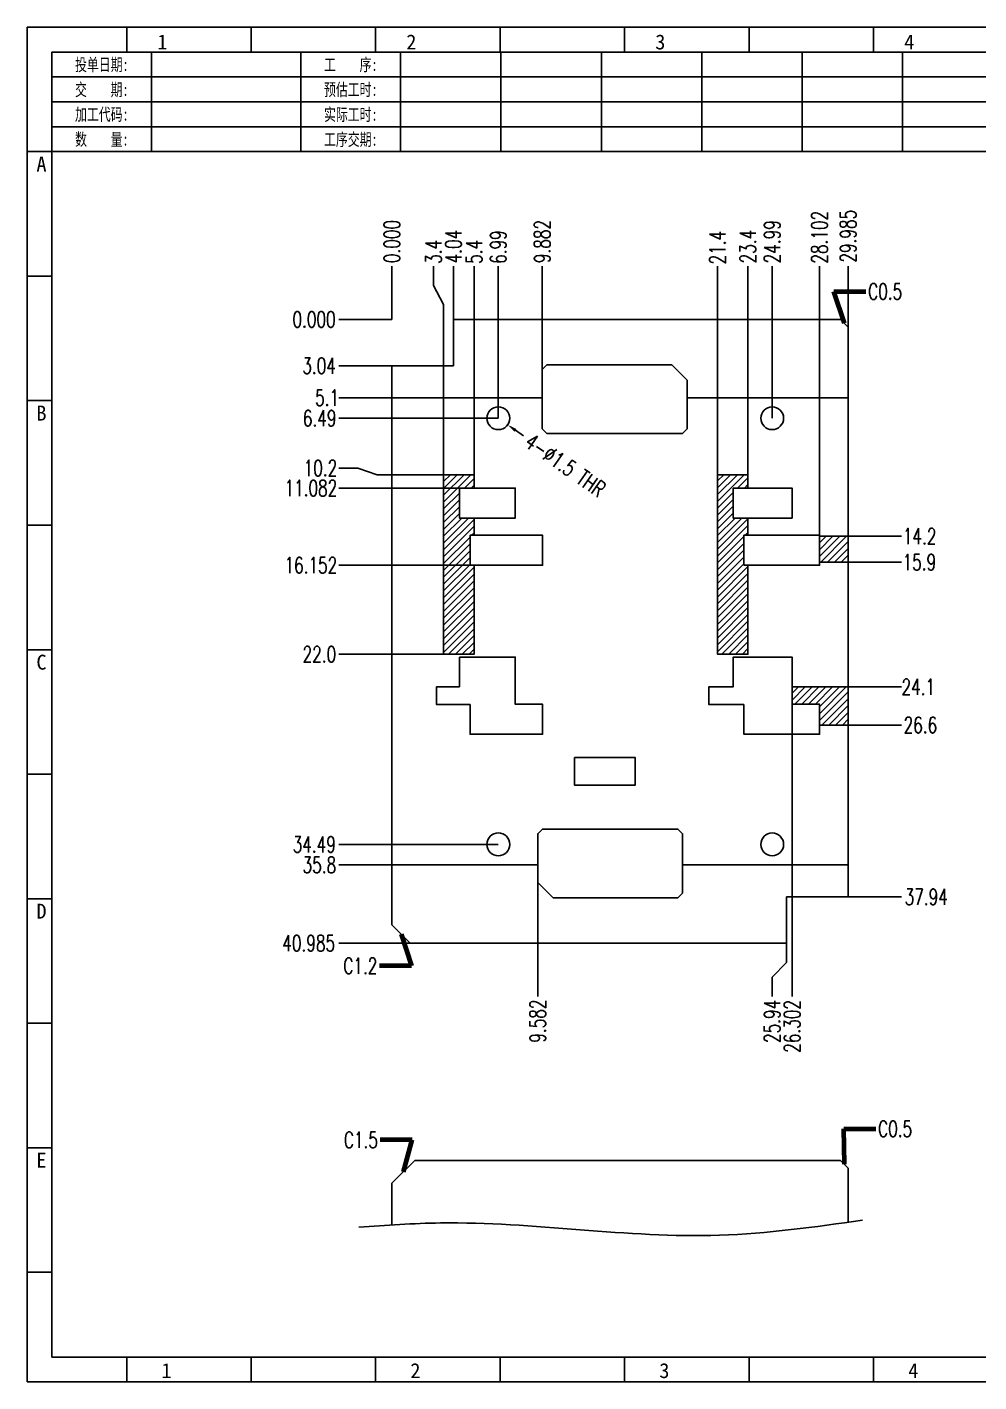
# Model space of a CAD drawing. Header units: millimetres. Extents: x -2852 to 5627, y -2271 to 1849.
# Drawn here: x -778.4 to -715.8, y -928.1 to -839.1 of the extents above; entities that cross this region are included whole.
import ezdxf
from ezdxf.enums import TextEntityAlignment as Align

# ---------------------------------------------------------------- set-up
doc = ezdxf.new("R2010")
doc.units = ezdxf.units.MM
doc.header["$PDSIZE"] = 3
for name, color, linetype in [('1', 7, 'Continuous'), ('41', 1, 'Continuous'), ('D03', 7, 'Continuous')]:
    doc.layers.add(name, color=color, linetype=linetype)
doc.styles.add('jet02', font='simplex.shx', dxfattribs={"width": 0.7})
doc.styles.get("Standard").update_dxf_attribs({"font": '仿宋_GB2312_0.ttf', "width": 0.7})
doc.styles.add('tk', font='', dxfattribs={"width": 0.7})
doc.styles.add('tk 2', font='仿宋_GB2312_0.ttf', dxfattribs={"width": 0.65})
doc.styles.get('tk').set_extended_font_data('NSimSun')
doc.dimstyles.new('jet02', dxfattribs={"dimtxt": 3.5, "dimasz": 2.1, "dimexe": 1, "dimexo": 0, "dimgap": 0.5, "dimtad": 0, "dimtoh": 1, "dimdec": 3, "dimzin": 9, "dimdsep": 46, "dimtxsty": 'jet02', "dimcen": 0, "dimclrt": 256, "dimazin": 2, "dimtfac": 1, "dimtdec": 3, "dimtofl": 0, "dimtmove": 0, "dimatfit": 1, "dimfxl": 0, "dimarcsym": 0})

# ---------------------------------------------------------------- blocks, each defined once
blk = doc.blocks.new('A3-N')
at = {"layer": '1', "color": 1}
for p, q in [((0, 0), (0, 296.73)), ((0, 296.73), (420, 296.73)), ((21.82, 291.27), (21.82, 296.73)), ((49.09, 291.27), (49.09, 296.73)), ((76.36, 291.27), (76.36, 296.73)), ((103.64, 291.27), (103.64, 296.73)), ((103.64, 291.27), (103.64, 296.73)), ((103.64, 291.27), (103.64, 296.73)), ((130.91, 291.27), (130.91, 296.73)), ((158.18, 291.27), (158.18, 296.73)), ((185.45, 291.27), (185.45, 296.73)), ((5.45, 269.45), (0, 269.45)), ((5.45, 242.18), (0, 242.18)), ((5.45, 214.91), (0, 214.91)), ((5.45, 187.64), (0, 187.64)), ((5.45, 160.36), (0, 160.36)), ((5.45, 133.09), (0, 133.09)), ((5.45, 105.82), (0, 105.82)), ((5.45, 78.55), (0, 78.55)), ((5.45, 51.27), (0, 51.27)), ((5.45, 24), (0, 24)), ((21.82, 0), (21.82, 5.45)), ((49.09, 0), (49.09, 5.45)), ((76.36, 0), (76.36, 5.45)), ((103.64, 0), (103.64, 5.45)), ((130.91, 0), (130.91, 5.45)), ((158.18, 0), (158.18, 5.45)), ((185.45, 0), (185.45, 5.45)), ((1, 0), (0, 0)), ((420, 0), (1, 0))]:
    blk.add_line(p, q, dxfattribs=at)
at = {"layer": '1'}
blk.add_lwpolyline([(221.45, 5.45), (414.55, 5.45), (414.55, 291.27), (5.45, 291.27), (5.45, 5.45), (414.55, 5.45)], dxfattribs=at)
at = {"layer": '41'}
for p, q in [((27.27, 291.27), (27.27, 269.45)), ((60, 291.27), (60, 269.45)), ((81.82, 291.27), (81.82, 269.45)), ((103.82, 291.27), (103.82, 269.45)), ((125.82, 291.27), (125.82, 269.45)), ((147.82, 291.27), (147.82, 269.45)), ((169.82, 291.27), (169.82, 269.45)), ((191.82, 291.27), (191.82, 269.45)), ((367.82, 285.82), (5.45, 285.82)), ((367.82, 280.36), (5.45, 280.36)), ((367.82, 274.91), (5.45, 274.91)), ((414.55, 269.45), (5.45, 269.45))]:
    blk.add_line(p, q, dxfattribs=at)
at = {"layer": '1', "color": 1}
for s, p in [('1', (29.64, 295.11)), ('2', (84.18, 295.11)), ('3', (138.73, 295.11)), ('4', (193.27, 295.11)), ('1', (30.53, 4.11)), ('2', (85.08, 4.11)), ('3', (139.62, 4.11)), ('4', (194.17, 4.11))]:
    blk.add_text(s, height=3.27, dxfattribs=at).set_placement(p, align=Align.TOP_CENTER)
at = {"layer": '1', "style": 'tk', "width": 0.7}
for s, p in [('投单日期:', (16.36, 288.55)), ('工    序:', (70.91, 288.55)), ('交    期:', (16.36, 283.09)), ('预估工时:', (70.91, 283.09)), ('加工代码:', (16.36, 277.64)), ('实际工时:', (70.91, 277.64)), ('数    量:', (16.36, 272.18)), ('工序交期:', (70.91, 272.18))]:
    blk.add_text(s, height=2.727, dxfattribs=at).set_placement(p, align=Align.MIDDLE)
at = {"layer": '1', "color": 1}
for s, p in [('A', (2.04, 268.36)), ('B', (2.04, 213.82)), ('C', (2.04, 159.27)), ('D', (2.04, 104.73)), ('E', (2.04, 50.18))]:
    blk.add_text(s, height=3.27, dxfattribs=at).set_placement(p, align=Align.TOP_LEFT)
at = {"layer": '1', "style": 'tk 2', "width": 0.7}
for tag, p in [('PATR-NO1', (309.84, 32.96)), ('TITLE', (365.74, 30.9)), ('PATR-NO2', (309.84, 27.81)), ('DWG-NO:', (366.54, 18.14))]:
    blk.add_attdef(tag, p, '', height=3.27, dxfattribs=at)
at = {"layer": '1', "color": 1, "style": 'tk 2', "width": 0.7}
for tag, p in [('DRAW', (314.55, 7.27)), ('DATE', (334.72, 7.32))]:
    blk.add_attdef(tag, p, '', height=3.49, dxfattribs=at)
at = {"layer": '1', "style": 'tk 2', "width": 0.7}
for tag, p in [('SCALE', (376.55, 8.73)), ('SHEET', (386.6, 8.72)), ('REV', (397.38, 8.73))]:
    blk.add_attdef(tag, text='', height=2.18, dxfattribs=at).set_placement(p, align=Align.MIDDLE_LEFT)
blk = doc.blocks.new('*D2674')
at = {"layer": '41', "ltscale": 0.05}
blk.add_line((160.815, -3310.696), (157.317, -3310.696), dxfattribs=at)
at = {"layer": 'Defpoints', "color": 0, "ltscale": 0.05}
for p in [(157.317, -3310.696), (160.815, -3310.696), (160.815, -3310.696)]:
    blk.add_point(p, dxfattribs=at)
at = {"layer": '41', "ltscale": 0.05, "insert": (155.697, -3310.696), "char_height": 1.05, "attachment_point": 5, "style": 'jet02'}
blk.add_mtext('0.000', dxfattribs=at)
blk = doc.blocks.new('*D2675')
at = {"layer": '41', "ltscale": 0.05}
blk.add_line((162.015, -3351.681), (157.317, -3351.681), dxfattribs=at)
at = {"layer": 'Defpoints', "color": 0, "ltscale": 0.05}
for p in [(160.815, -3310.696), (157.317, -3351.681), (162.015, -3351.681)]:
    blk.add_point(p, dxfattribs=at)
at = {"layer": '41', "ltscale": 0.05, "insert": (155.347, -3351.681), "char_height": 1.05, "attachment_point": 5, "style": 'jet02'}
blk.add_mtext('40.985', dxfattribs=at)
blk = doc.blocks.new('*D2676')
at = {"layer": '41', "ltscale": 0.05}
blk.add_line((160.815, -3346.539), (157.317, -3346.539), dxfattribs=at)
at = {"layer": 'Defpoints', "color": 0, "ltscale": 0.05}
for p in [(160.815, -3310.696), (157.317, -3346.539), (160.815, -3346.539)]:
    blk.add_point(p, dxfattribs=at)
at = {"layer": '41', "ltscale": 0.05, "insert": (156.047, -3346.539), "char_height": 1.05, "attachment_point": 5, "style": 'jet02'}
blk.add_mtext('35.8', dxfattribs=at)
blk = doc.blocks.new('*D2677')
at = {"layer": '41', "ltscale": 0.05}
blk.add_line((167.808, -3345.189), (157.317, -3345.189), dxfattribs=at)
at = {"layer": 'Defpoints', "color": 0, "ltscale": 0.05}
for p in [(160.815, -3310.696), (157.317, -3345.189), (167.808, -3345.189)]:
    blk.add_point(p, dxfattribs=at)
at = {"layer": '41', "ltscale": 0.05, "insert": (155.714, -3345.189), "char_height": 1.05, "attachment_point": 5, "style": 'jet02'}
blk.add_mtext('34.49', dxfattribs=at)
blk = doc.blocks.new('*D2678')
at = {"layer": '41', "ltscale": 0.05}
blk.add_line((164.215, -3332.696), (157.317, -3332.696), dxfattribs=at)
at = {"layer": 'Defpoints', "color": 0, "ltscale": 0.05}
for p in [(160.815, -3310.696), (157.317, -3332.696), (164.215, -3332.696)]:
    blk.add_point(p, dxfattribs=at)
at = {"layer": '41', "ltscale": 0.05, "insert": (156.047, -3332.696), "char_height": 1.05, "attachment_point": 5, "style": 'jet02'}
blk.add_mtext('22.0', dxfattribs=at)
blk = doc.blocks.new('*D2679')
at = {"layer": '41', "ltscale": 0.05}
blk.add_line((166.215, -3326.849), (157.317, -3326.849), dxfattribs=at)
at = {"layer": 'Defpoints', "color": 0, "ltscale": 0.05}
for p in [(160.815, -3310.696), (157.317, -3326.849), (166.215, -3326.849)]:
    blk.add_point(p, dxfattribs=at)
at = {"layer": '41', "ltscale": 0.05, "insert": (155.487, -3326.849), "char_height": 1.05, "attachment_point": 5, "style": 'jet02'}
blk.add_mtext('16.152', dxfattribs=at)
blk = doc.blocks.new('*D2680')
at = {"layer": '41', "ltscale": 0.05}
blk.add_line((166.215, -3321.779), (157.317, -3321.779), dxfattribs=at)
at = {"layer": 'Defpoints', "color": 0, "ltscale": 0.05}
for p in [(160.815, -3310.696), (157.317, -3321.779), (166.215, -3321.779)]:
    blk.add_point(p, dxfattribs=at)
at = {"layer": '41', "ltscale": 0.05, "insert": (155.487, -3321.779), "char_height": 1.05, "attachment_point": 5, "style": 'jet02'}
blk.add_mtext('11.082', dxfattribs=at)
blk = doc.blocks.new('*D2681')
at = {"layer": '41', "ltscale": 0.05}
for p, q in [((158.577, -3320.466), (157.317, -3320.466)), ((159.837, -3320.896), (158.577, -3320.466)), ((164.215, -3320.896), (159.837, -3320.896))]:
    blk.add_line(p, q, dxfattribs=at)
at = {"layer": 'Defpoints', "color": 0, "ltscale": 0.05}
for p in [(160.815, -3310.696), (157.317, -3320.466), (164.215, -3320.896)]:
    blk.add_point(p, dxfattribs=at)
at = {"layer": '41', "ltscale": 0.05, "insert": (156.117, -3320.466), "char_height": 1.05, "attachment_point": 5, "style": 'jet02'}
blk.add_mtext('10.2', dxfattribs=at)
blk = doc.blocks.new('*D2682')
at = {"layer": '41', "ltscale": 0.05}
blk.add_line((167.808, -3317.189), (157.317, -3317.189), dxfattribs=at)
at = {"layer": 'Defpoints', "color": 0, "ltscale": 0.05}
for p in [(160.815, -3310.696), (157.317, -3317.189), (167.808, -3317.189)]:
    blk.add_point(p, dxfattribs=at)
at = {"layer": '41', "ltscale": 0.05, "insert": (156.064, -3317.189), "char_height": 1.05, "attachment_point": 5, "style": 'jet02'}
blk.add_mtext('6.49', dxfattribs=at)
blk = doc.blocks.new('*D2683')
at = {"layer": '41', "ltscale": 0.05}
blk.add_line((160.815, -3315.839), (157.317, -3315.839), dxfattribs=at)
at = {"layer": 'Defpoints', "color": 0, "ltscale": 0.05}
for p in [(160.815, -3310.696), (157.317, -3315.839), (160.815, -3315.839)]:
    blk.add_point(p, dxfattribs=at)
at = {"layer": '41', "ltscale": 0.05, "insert": (156.554, -3315.839), "char_height": 1.05, "attachment_point": 5, "style": 'jet02'}
blk.add_mtext('5.1', dxfattribs=at)
blk = doc.blocks.new('*D2684')
at = {"layer": '41', "ltscale": 0.05}
blk.add_line((160.815, -3313.739), (157.317, -3313.739), dxfattribs=at)
at = {"layer": 'Defpoints', "color": 0, "ltscale": 0.05}
for p in [(160.815, -3310.696), (157.317, -3313.739), (160.815, -3313.739)]:
    blk.add_point(p, dxfattribs=at)
at = {"layer": '41', "ltscale": 0.05, "insert": (156.029, -3313.739), "char_height": 1.05, "attachment_point": 5, "style": 'jet02'}
blk.add_mtext('3.04', dxfattribs=at)
blk = doc.blocks.new('*D2685')
at = {"layer": '41', "ltscale": 0.05}
blk.add_line((190.8, -3348.639), (194.298, -3348.639), dxfattribs=at)
at = {"layer": 'Defpoints', "color": 0, "ltscale": 0.05}
for p in [(160.815, -3310.696), (190.8, -3348.639), (194.298, -3348.639)]:
    blk.add_point(p, dxfattribs=at)
at = {"layer": '41', "ltscale": 0.05, "insert": (195.936, -3348.639), "char_height": 1.05, "attachment_point": 5, "style": 'jet02'}
blk.add_mtext('37.94', dxfattribs=at)
blk = doc.blocks.new('*D2686')
at = {"layer": '41', "ltscale": 0.05}
blk.add_line((190.8, -3337.346), (194.298, -3337.346), dxfattribs=at)
at = {"layer": 'Defpoints', "color": 0, "ltscale": 0.05}
for p in [(160.815, -3310.696), (190.8, -3337.346), (194.298, -3337.346)]:
    blk.add_point(p, dxfattribs=at)
at = {"layer": '41', "ltscale": 0.05, "insert": (195.551, -3337.346), "char_height": 1.05, "attachment_point": 5, "style": 'jet02'}
blk.add_mtext('26.6', dxfattribs=at)
blk = doc.blocks.new('*D2687')
at = {"layer": '41', "ltscale": 0.05}
blk.add_line((190.8, -3334.846), (194.298, -3334.846), dxfattribs=at)
at = {"layer": 'Defpoints', "color": 0, "ltscale": 0.05}
for p in [(160.815, -3310.696), (190.8, -3334.846), (194.298, -3334.846)]:
    blk.add_point(p, dxfattribs=at)
at = {"layer": '41', "ltscale": 0.05, "insert": (195.411, -3334.846), "char_height": 1.05, "attachment_point": 5, "style": 'jet02'}
blk.add_mtext('24.1', dxfattribs=at)
blk = doc.blocks.new('*D2688')
at = {"layer": '41', "ltscale": 0.05}
blk.add_line((190.8, -3326.646), (194.298, -3326.646), dxfattribs=at)
at = {"layer": 'Defpoints', "color": 0, "ltscale": 0.05}
for p in [(160.815, -3310.696), (190.8, -3326.646), (194.298, -3326.646)]:
    blk.add_point(p, dxfattribs=at)
at = {"layer": '41', "ltscale": 0.05, "insert": (195.481, -3326.646), "char_height": 1.05, "attachment_point": 5, "style": 'jet02'}
blk.add_mtext('15.9', dxfattribs=at)
blk = doc.blocks.new('*D2689')
at = {"layer": '41', "ltscale": 0.05}
blk.add_line((190.8, -3324.946), (194.298, -3324.946), dxfattribs=at)
at = {"layer": 'Defpoints', "color": 0, "ltscale": 0.05}
for p in [(160.815, -3310.696), (190.8, -3324.946), (194.298, -3324.946)]:
    blk.add_point(p, dxfattribs=at)
at = {"layer": '41', "ltscale": 0.05, "insert": (195.498, -3324.946), "char_height": 1.05, "attachment_point": 5, "style": 'jet02'}
blk.add_mtext('14.2', dxfattribs=at)
blk = doc.blocks.new('*D2690')
at = {"layer": '41', "ltscale": 0.05}
blk.add_line((160.815, -3310.696), (160.815, -3307.198), dxfattribs=at)
at = {"layer": 'Defpoints', "color": 0, "ltscale": 0.05}
for p in [(160.815, -3307.198), (160.815, -3310.696), (160.815, -3310.696)]:
    blk.add_point(p, dxfattribs=at)
at = {"layer": '41', "ltscale": 0.05, "insert": (160.815, -3305.578), "char_height": 1.05, "attachment_point": 5, "rotation": 90, "style": 'jet02'}
blk.add_mtext('0.000', dxfattribs=at)
blk = doc.blocks.new('*D2691')
at = {"layer": '41', "ltscale": 0.05}
for p, q in [((163.545, -3308.458), (163.545, -3307.198)), ((164.215, -3309.718), (163.545, -3308.458)), ((164.215, -3320.896), (164.215, -3309.718))]:
    blk.add_line(p, q, dxfattribs=at)
at = {"layer": 'Defpoints', "color": 0, "ltscale": 0.05}
for p in [(163.545, -3307.198), (160.815, -3310.696), (164.215, -3320.896)]:
    blk.add_point(p, dxfattribs=at)
at = {"layer": '41', "ltscale": 0.05, "insert": (163.545, -3306.26), "char_height": 1.05, "attachment_point": 5, "rotation": 90, "style": 'jet02'}
blk.add_mtext('3.4', dxfattribs=at)
blk = doc.blocks.new('*D2692')
at = {"layer": '41', "ltscale": 0.05}
blk.add_line((164.858, -3310.696), (164.858, -3307.198), dxfattribs=at)
at = {"layer": 'Defpoints', "color": 0, "ltscale": 0.05}
for p in [(164.858, -3307.198), (160.815, -3310.696), (164.858, -3310.696)]:
    blk.add_point(p, dxfattribs=at)
at = {"layer": '41', "ltscale": 0.05, "insert": (164.858, -3305.91), "char_height": 1.05, "attachment_point": 5, "rotation": 90, "style": 'jet02'}
blk.add_mtext('4.04', dxfattribs=at)
blk = doc.blocks.new('*D2693')
at = {"layer": '41', "ltscale": 0.05}
blk.add_line((166.215, -3320.896), (166.215, -3307.198), dxfattribs=at)
at = {"layer": 'Defpoints', "color": 0, "ltscale": 0.05}
for p in [(166.215, -3307.198), (160.815, -3310.696), (166.215, -3320.896)]:
    blk.add_point(p, dxfattribs=at)
at = {"layer": '41', "ltscale": 0.05, "insert": (166.215, -3306.26), "char_height": 1.05, "attachment_point": 5, "rotation": 90, "style": 'jet02'}
blk.add_mtext('5.4', dxfattribs=at)
blk = doc.blocks.new('*D2694')
at = {"layer": '41', "ltscale": 0.05}
blk.add_line((167.808, -3317.189), (167.808, -3307.198), dxfattribs=at)
at = {"layer": 'Defpoints', "color": 0, "ltscale": 0.05}
for p in [(167.808, -3307.198), (160.815, -3310.696), (167.808, -3317.189)]:
    blk.add_point(p, dxfattribs=at)
at = {"layer": '41', "ltscale": 0.05, "insert": (167.808, -3305.945), "char_height": 1.05, "attachment_point": 5, "rotation": 90, "style": 'jet02'}
blk.add_mtext('6.99', dxfattribs=at)
blk = doc.blocks.new('*D2695')
at = {"layer": '41', "ltscale": 0.05}
blk.add_line((170.698, -3313.985), (170.698, -3307.198), dxfattribs=at)
at = {"layer": 'Defpoints', "color": 0, "ltscale": 0.05}
for p in [(170.698, -3307.198), (160.815, -3310.696), (170.698, -3313.985)]:
    blk.add_point(p, dxfattribs=at)
at = {"layer": '41', "ltscale": 0.05, "insert": (170.698, -3305.578), "char_height": 1.05, "attachment_point": 5, "rotation": 90, "style": 'jet02'}
blk.add_mtext('9.882', dxfattribs=at)
blk = doc.blocks.new('*D2696')
at = {"layer": '41', "ltscale": 0.05}
blk.add_line((182.215, -3320.896), (182.215, -3307.198), dxfattribs=at)
at = {"layer": 'Defpoints', "color": 0, "ltscale": 0.05}
for p in [(182.215, -3307.198), (160.815, -3310.696), (182.215, -3320.896)]:
    blk.add_point(p, dxfattribs=at)
at = {"layer": '41', "ltscale": 0.05, "insert": (182.215, -3305.98), "char_height": 1.05, "attachment_point": 5, "rotation": 90, "style": 'jet02'}
blk.add_mtext('21.4', dxfattribs=at)
blk = doc.blocks.new('*D2697')
at = {"layer": '41', "ltscale": 0.05}
blk.add_line((184.215, -3320.896), (184.215, -3307.198), dxfattribs=at)
at = {"layer": 'Defpoints', "color": 0, "ltscale": 0.05}
for p in [(184.215, -3307.198), (160.815, -3310.696), (184.215, -3320.896)]:
    blk.add_point(p, dxfattribs=at)
at = {"layer": '41', "ltscale": 0.05, "insert": (184.215, -3305.91), "char_height": 1.05, "attachment_point": 5, "rotation": 90, "style": 'jet02'}
blk.add_mtext('23.4', dxfattribs=at)
blk = doc.blocks.new('*D2698')
at = {"layer": '41', "ltscale": 0.05}
blk.add_line((185.808, -3317.189), (185.808, -3307.198), dxfattribs=at)
at = {"layer": 'Defpoints', "color": 0, "ltscale": 0.05}
for p in [(185.808, -3307.198), (160.815, -3310.696), (185.808, -3317.189)]:
    blk.add_point(p, dxfattribs=at)
at = {"layer": '41', "ltscale": 0.05, "insert": (185.808, -3305.595), "char_height": 1.05, "attachment_point": 5, "rotation": 90, "style": 'jet02'}
blk.add_mtext('24.99', dxfattribs=at)
blk = doc.blocks.new('*D2699')
at = {"layer": '41', "ltscale": 0.05}
blk.add_line((188.918, -3324.946), (188.918, -3307.198), dxfattribs=at)
at = {"layer": 'Defpoints', "color": 0, "ltscale": 0.05}
for p in [(188.918, -3307.198), (160.815, -3310.696), (188.918, -3324.946)]:
    blk.add_point(p, dxfattribs=at)
at = {"layer": '41', "ltscale": 0.05, "insert": (188.918, -3305.298), "char_height": 1.05, "attachment_point": 5, "rotation": 90, "style": 'jet02'}
blk.add_mtext('28.102', dxfattribs=at)
blk = doc.blocks.new('*D2700')
at = {"layer": '41', "ltscale": 0.05}
blk.add_line((190.8, -3311.196), (190.8, -3307.198), dxfattribs=at)
at = {"layer": 'Defpoints', "color": 0, "ltscale": 0.05}
for p in [(190.8, -3307.198), (160.815, -3310.696), (190.8, -3311.196)]:
    blk.add_point(p, dxfattribs=at)
at = {"layer": '41', "ltscale": 0.05, "insert": (190.8, -3305.228), "char_height": 1.05, "attachment_point": 5, "rotation": 90, "style": 'jet02'}
blk.add_mtext('29.985', dxfattribs=at)
blk = doc.blocks.new('*D2701')
at = {"layer": '41', "ltscale": 0.05}
blk.add_line((170.398, -3347.693), (170.398, -3355.18), dxfattribs=at)
at = {"layer": 'Defpoints', "color": 0, "ltscale": 0.05}
for p in [(160.815, -3310.696), (170.398, -3347.693), (170.398, -3355.18)]:
    blk.add_point(p, dxfattribs=at)
at = {"layer": '41', "ltscale": 0.05, "insert": (170.398, -3356.8), "char_height": 1.05, "attachment_point": 5, "rotation": 90, "style": 'jet02'}
blk.add_mtext('9.582', dxfattribs=at)
blk = doc.blocks.new('*D2702')
at = {"layer": '41', "ltscale": 0.05}
for p, q in [((186.758, -3351.681), (186.758, -3352.941)), ((186.758, -3352.941), (185.805, -3353.92)), ((185.805, -3353.92), (185.805, -3355.18))]:
    blk.add_line(p, q, dxfattribs=at)
at = {"layer": 'Defpoints', "color": 0, "ltscale": 0.05}
for p in [(160.815, -3310.696), (186.758, -3351.681), (185.805, -3355.18)]:
    blk.add_point(p, dxfattribs=at)
at = {"layer": '41', "ltscale": 0.05, "insert": (185.805, -3356.817), "char_height": 1.05, "attachment_point": 5, "rotation": 90, "style": 'jet02'}
blk.add_mtext('25.94', dxfattribs=at)
blk = doc.blocks.new('*D2703')
at = {"layer": '41', "ltscale": 0.05}
blk.add_line((187.118, -3335.979), (187.118, -3355.18), dxfattribs=at)
at = {"layer": 'Defpoints', "color": 0, "ltscale": 0.05}
for p in [(160.815, -3310.696), (187.118, -3335.979), (187.118, -3355.18)]:
    blk.add_point(p, dxfattribs=at)
at = {"layer": '41', "ltscale": 0.05, "insert": (187.118, -3357.15), "char_height": 1.05, "attachment_point": 5, "rotation": 90, "style": 'jet02'}
blk.add_mtext('26.302', dxfattribs=at)
blk = doc.blocks.new('*D2704')
at = {"layer": '41', "ltscale": 0.05}
blk.add_line((169.453, -3318.343), (168.937, -3317.981), dxfattribs=at)
blk.add_solid([(168.998, -3317.895), (168.877, -3318.067), (168.422, -3317.619)], dxfattribs=at)
at = {"layer": 'Defpoints', "color": 0, "ltscale": 0.05}
for p in [(167.194, -3316.758), (168.422, -3317.619)]:
    blk.add_point(p, dxfattribs=at)
at = {"layer": '41', "ltscale": 0.05, "insert": (172.213, -3320.278), "char_height": 1.05, "attachment_point": 5, "rotation": 324.96096, "style": 'jet02'}
blk.add_mtext('4-∅1.5{\\C1; THR}', dxfattribs=at)

msp = doc.modelspace()

# ---------------------------------------------------------------- hatches: boundary and pattern name
at = {"layer": '1', "ltscale": 0.05}
h = msp.add_hatch(dxfattribs=at)
h.set_pattern_fill('ANSI31', color=256, scale=0.1, style=0)
h.set_pattern_definition([(45, (-1134.45848, 672.53608), (-0.2245064, 0.2245064), [])])
h.paths.add_polyline_path([(-724.4076, -872.5165), (-726.2901, -872.5165), (-726.2901, -874.2165), (-724.4076, -874.2165)])
h.paths.add_polyline_path([(-730.9926, -874.419), (-731.2601, -874.419), (-731.2601, -872.449), (-730.9926, -872.449), (-730.9926, -871.319), (-731.9601, -871.319), (-731.9601, -869.349), (-730.9926, -869.349), (-730.9926, -868.4665), (-732.9926, -868.4665), (-732.9926, -880.2665), (-730.9926, -880.2665)])
h.paths.add_polyline_path([(-750.9926, -880.2665), (-748.9926, -880.2665), (-748.9926, -874.419), (-749.2601, -874.419), (-749.2601, -872.449), (-748.9926, -872.449), (-748.9926, -871.319), (-749.9601, -871.319), (-749.9601, -869.349), (-748.9926, -869.349), (-748.9926, -868.4665), (-750.9926, -868.4665)])
h.paths.add_polyline_path([(-728.0901, -882.4165), (-728.0901, -883.549), (-726.2901, -883.549), (-726.2901, -884.9165), (-724.4076, -884.9165), (-724.4076, -882.4165)])

# ---------------------------------------------------------------- linework, layer by layer
for p, q in [((-744.5101, -863.409), (-754.3926, -863.409)), ((-724.4076, -863.409), (-734.9901, -863.409)), ((-726.2901, -872.5165), (-724.4076, -872.5165)), ((-726.2901, -874.2165), (-724.4076, -874.2165)), ((-728.0901, -882.4165), (-724.4076, -882.4165)), ((-726.2901, -884.9165), (-724.4076, -884.9165)), ((-744.8101, -894.109), (-754.3926, -894.109)), ((-724.4076, -894.109), (-735.2901, -894.109)), ((-754.3926, -915.0254), (-752.8926, -913.5254)), ((-752.8926, -913.5254), (-724.9076, -913.5254)), ((-724.9076, -913.5254), (-724.4076, -914.0254)), ((-724.4076, -914.0254), (-724.4076, -917.585)), ((-754.3926, -915.0254), (-754.3926, -917.7612))]:
    msp.add_line(p, q, dxfattribs=at)
for points in [[(-748.9926, -869.349), (-748.9926, -868.4665), (-750.9926, -868.4665), (-750.9926, -880.2665), (-748.9926, -880.2665), (-748.9926, -874.419)], [(-730.9926, -869.349), (-730.9926, -868.4665), (-732.9926, -868.4665), (-732.9926, -880.2665), (-730.9926, -880.2665), (-730.9926, -874.419)], [(-748.9926, -872.449), (-748.9926, -871.319)], [(-730.9926, -872.449), (-730.9926, -871.319)]]:
    msp.add_lwpolyline(points, dxfattribs=at)
msp.add_spline([(-756.5585, -917.9013), (-751.1972, -917.6334), (-732.8521, -918.4371), (-723.47, -917.4548)], degree=3, dxfattribs=at)
at = {"layer": 'D03', "ltscale": 0.05}
for points in [[(-754.3926, -861.309), (-750.3501, -861.309), (-750.3501, -858.2665)], [(-750.3501, -858.2665), (-724.9076, -858.2665), (-724.4076, -858.7665), (-724.4076, -896.209)], [(-728.4501, -899.2515), (-753.1926, -899.2515), (-754.3926, -898.0515), (-754.3926, -861.309)], [(-728.4501, -899.2515), (-728.4501, -896.209), (-724.4076, -896.209)]]:
    msp.add_lwpolyline(points, dxfattribs=at)
at = {"layer": 'D03', "color": 1, "ltscale": 0.05}
for points in [[(-744.2043, -861.249), (-735.996, -861.249), (-734.9901, -862.2549), (-734.9901, -865.4632), (-735.296, -865.769), (-744.2043, -865.769), (-744.5101, -865.4632), (-744.5101, -861.5549)], [(-749.9601, -869.349), (-749.9601, -871.319), (-746.2901, -871.319), (-746.2901, -869.349)], [(-731.9601, -869.349), (-731.9601, -871.319), (-728.0901, -871.319), (-728.0901, -869.349)], [(-749.2601, -874.419), (-749.2601, -872.449), (-744.4901, -872.449), (-744.4901, -874.419)], [(-731.2601, -874.419), (-731.2601, -872.449), (-726.2901, -872.449), (-726.2901, -874.419)], [(-749.9601, -880.449), (-746.2901, -880.449), (-746.2901, -883.549), (-744.4901, -883.549), (-744.4901, -885.519), (-749.2601, -885.519), (-749.2601, -883.569), (-751.4601, -883.569), (-751.4601, -882.399), (-749.9601, -882.399)], [(-731.2601, -883.569), (-731.2601, -885.519), (-726.2901, -885.519), (-726.2901, -883.549), (-728.0901, -883.549), (-728.0901, -880.449), (-731.9601, -880.449), (-731.9601, -882.399), (-733.5601, -882.399), (-733.5601, -883.569)], [(-742.3822, -887.049), (-738.4122, -887.049), (-738.4122, -888.869), (-742.3822, -888.869)], [(-743.8043, -896.269), (-735.596, -896.269), (-735.2901, -895.9632), (-735.2901, -892.0549), (-735.596, -891.749), (-744.5043, -891.749), (-744.8101, -892.0549), (-744.8101, -895.2632)]]:
    msp.add_lwpolyline(points, close=True, dxfattribs=at)
at = {"layer": 'D03', "ltscale": 0.05}
for centre in [(-747.4001, -864.759), (-729.4001, -864.759), (-747.4001, -892.759), (-729.4001, -892.759)]:
    msp.add_circle(centre, 0.75, dxfattribs=at)

# ---------------------------------------------------------------- block references
at = {"layer": '1', "ltscale": 0.05, "xscale": 0.2999999999999545, "yscale": 0.2999999999999545, "zscale": 0.2999999999999545}
msp.add_blockref('A3-N', (-778.3712, -928.0763), dxfattribs=at)

# ---------------------------------------------------------------- texts
at = {"layer": '41', "ltscale": 0.05, "char_height": 1.05, "style": 'jet02'}
for s, insert, attachment_point in [('C0.5', (-723.0913, -856.4322), 4), ('C1.2', (-755.3502, -900.7418), 6), ('C0.5', (-722.437, -911.4489), 4), ('C1.5', (-755.31, -912.1761), 6)]:
    msp.add_mtext(s, dxfattribs=dict(at, insert=insert, attachment_point=attachment_point))

# ---------------------------------------------------------------- dimensions: what is measured, and where the dimension line sits
at = {"layer": '41', "ltscale": 0.05}
for feature_location, offset, dtype, origin, override, picture, middle, set_off in [((-724.4076, -858.7665), (0, 3.9983), 1, (-754.3926, -858.2665), {"dimscale": 0.3, "dimtoh": 0, "dimzin": 1, "dimclrd": 256, "dimclre": 256, "dimadec": 3, "dimazin": 0, "dimatfit": 3, "dimlwd": 65535, "dimlwe": 65535}, '*D2700', (-724.4076, -852.7982), (-915.2077, 2452.4298)), ((-726.2901160651, -872.5165101997), (0, 17.7483368735), 1, (-754.3926160651, -858.2665101997), {"dimscale": 0.3, "dimtoh": 0, "dimzin": 1, "dimclrd": 256, "dimclre": 256, "dimadec": 3, "dimazin": 0, "dimatfit": 3, "dimlwd": 65535, "dimlwe": 65535}, '*D2699', (-726.2901160651, -852.8681733262), (-915.2077048823, 2452.4298167741)), ((-754.3926160651, -858.2665101997), (0, 3.4983368735), 1, (-754.3926160651, -858.2665101997), {"dimscale": 0.3, "dimtoh": 0, "dimzin": 1, "dimclrd": 256, "dimclre": 256, "dimadec": 3, "dimazin": 0, "dimatfit": 3, "dimlwd": 65535, "dimlwe": 65535}, '*D2690', (-754.3926160651, -853.1481733262), (-915.2077048823, 2452.4298167741)), ((-744.5101160651, -861.5548680641), (0, 6.7866947378), 1, (-754.3926160651, -858.2665101997), {"dimscale": 0.3, "dimtoh": 0, "dimzin": 1, "dimclrd": 256, "dimclre": 256, "dimadec": 3, "dimazin": 0, "dimatfit": 3, "dimlwd": 65535, "dimlwe": 65535}, '*D2695', (-744.5101160651, -853.1481733262), (-915.2077048823, 2452.4298167741)), ((-729.4001, -864.759), (0, 9.9908), 1, (-754.3926, -858.2665), {"dimscale": 0.3, "dimtoh": 0, "dimdec": 2, "dimzin": 1, "dimclrd": 256, "dimclre": 256, "dimazin": 0, "dimatfit": 3, "dimlwd": 65535, "dimlwe": 65535}, '*D2698', (-729.4001, -853.1657), (-915.2077, 2452.4298)), ((-750.3501, -858.2665), (0, 3.4983), 1, (-754.3926, -858.2665), {"dimscale": 0.3, "dimtoh": 0, "dimdec": 2, "dimzin": 1, "dimclrd": 256, "dimclre": 256, "dimazin": 0, "dimatfit": 3, "dimlwd": 65535, "dimlwe": 65535}, '*D2692', (-750.3501, -853.4807), (-915.2077, 2452.4298)), ((-730.9926, -868.4665), (0, 13.6983), 1, (-754.3926, -858.2665), {"dimscale": 0.3, "dimtoh": 0, "dimdec": 1, "dimzin": 1, "dimclrd": 256, "dimclre": 256, "dimadec": 1, "dimazin": 0, "dimatfit": 3, "dimlwd": 65535, "dimlwe": 65535}, '*D2697', (-730.9926, -853.4807), (-915.2077, 2452.4298)), ((-747.4001, -864.759), (0, 9.9908), 1, (-754.3926, -858.2665), {"dimscale": 0.3, "dimtoh": 0, "dimdec": 2, "dimzin": 1, "dimclrd": 256, "dimclre": 256, "dimazin": 0, "dimatfit": 3, "dimlwd": 65535, "dimlwe": 65535}, '*D2694', (-747.4001, -853.5157), (-915.2077, 2452.4298)), ((-732.9926, -868.4665), (0, 13.6983), 1, (-754.3926, -858.2665), {"dimscale": 0.3, "dimtoh": 0, "dimdec": 1, "dimzin": 1, "dimclrd": 256, "dimclre": 256, "dimadec": 1, "dimazin": 0, "dimatfit": 3, "dimlwd": 65535, "dimlwe": 65535}, '*D2696', (-732.9926, -853.5507), (-915.2077, 2452.4298)), ((-750.9926, -868.4665), (-0.67, 13.6983), 1, (-754.3926, -858.2665), {"dimscale": 0.3, "dimtoh": 0, "dimdec": 1, "dimzin": 1, "dimclrd": 256, "dimclre": 256, "dimadec": 1, "dimazin": 0, "dimatfit": 3, "dimlwd": 65535, "dimlwe": 65535}, '*D2691', (-751.6626, -853.8307), (-915.2077, 2452.4298)), ((-748.9926, -868.4665), (0, 13.6983), 1, (-754.3926, -858.2665), {"dimscale": 0.3, "dimtoh": 0, "dimdec": 1, "dimzin": 1, "dimclrd": 256, "dimclre": 256, "dimadec": 1, "dimazin": 0, "dimatfit": 3, "dimlwd": 65535, "dimlwe": 65535}, '*D2693', (-748.9926, -853.8307), (-915.2077, 2452.4298)), ((-754.3926160651, -858.2665101997), (-3.4983368735, 0), 0, (-754.3926160651, -858.2665101997), {"dimscale": 0.3, "dimtoh": 0, "dimzin": 1, "dimclrd": 256, "dimclre": 256, "dimadec": 3, "dimazin": 0, "dimatfit": 3, "dimlwd": 65535, "dimlwe": 65535}, '*D2674', (-759.5109529385, -858.2665101997), (-915.2077048823, 2452.4298167741)), ((-753.1926, -899.2515), (-4.6983, 0), 0, (-754.3926, -858.2665), {"dimscale": 0.3, "dimtoh": 0, "dimzin": 1, "dimclrd": 256, "dimclre": 256, "dimadec": 3, "dimazin": 0, "dimatfit": 3, "dimlwd": 65535, "dimlwe": 65535}, '*D2675', (-759.861, -899.2515), (-915.2077, 2452.4298)), ((-748.9926160651, -874.4190101997), (-8.8983368735, 0), 0, (-754.3926160651, -858.2665101997), {"dimscale": 0.3, "dimtoh": 0, "dimzin": 1, "dimclrd": 256, "dimclre": 256, "dimadec": 3, "dimazin": 0, "dimatfit": 3, "dimlwd": 65535, "dimlwe": 65535}, '*D2679', (-759.7209529385, -874.4190101997), (-915.2077048823, 2452.4298167741)), ((-748.9926160651, -869.3490101997), (-8.8983368735, 0), 0, (-754.3926160651, -858.2665101997), {"dimscale": 0.3, "dimtoh": 0, "dimzin": 1, "dimclrd": 256, "dimclre": 256, "dimadec": 3, "dimazin": 0, "dimatfit": 3, "dimlwd": 65535, "dimlwe": 65535}, '*D2680', (-759.7209529385, -869.3490101997), (-915.2077048823, 2452.4298167741)), ((-747.4001, -892.759), (-10.4908, 0), 0, (-754.3926, -858.2665), {"dimscale": 0.3, "dimtoh": 0, "dimdec": 2, "dimzin": 1, "dimclrd": 256, "dimclre": 256, "dimazin": 0, "dimatfit": 3, "dimlwd": 65535, "dimlwe": 65535}, '*D2677', (-759.4935, -892.759), (-915.2077, 2452.4298)), ((-754.3926, -861.309), (-3.4983, 0), 0, (-754.3926, -858.2665), {"dimscale": 0.3, "dimtoh": 0, "dimdec": 2, "dimzin": 1, "dimclrd": 256, "dimclre": 256, "dimazin": 0, "dimatfit": 3, "dimlwd": 65535, "dimlwe": 65535}, '*D2684', (-759.1785, -861.309), (-915.2077, 2452.4298)), ((-754.3926, -894.109), (-3.4983, 0), 0, (-754.3926, -858.2665), {"dimscale": 0.3, "dimtoh": 0, "dimdec": 1, "dimzin": 1, "dimclrd": 256, "dimclre": 256, "dimadec": 1, "dimazin": 0, "dimatfit": 3, "dimlwd": 65535, "dimlwe": 65535}, '*D2676', (-759.161, -894.109), (-915.2077, 2452.4298)), ((-750.9926, -880.2665), (-6.8983, 0), 0, (-754.3926, -858.2665), {"dimscale": 0.3, "dimtoh": 0, "dimdec": 1, "dimzin": 1, "dimclrd": 256, "dimclre": 256, "dimadec": 1, "dimazin": 0, "dimatfit": 3, "dimlwd": 65535, "dimlwe": 65535}, '*D2678', (-759.161, -880.2665), (-915.2077, 2452.4298)), ((-747.4001, -864.759), (-10.4908, 0), 0, (-754.3926, -858.2665), {"dimscale": 0.3, "dimtoh": 0, "dimdec": 2, "dimzin": 1, "dimclrd": 256, "dimclre": 256, "dimazin": 0, "dimatfit": 3, "dimlwd": 65535, "dimlwe": 65535}, '*D2682', (-759.1435, -864.759), (-915.2077, 2452.4298)), ((-750.9926, -868.4665), (-6.8983, 0.43), 0, (-754.3926, -858.2665), {"dimscale": 0.3, "dimtoh": 0, "dimdec": 1, "dimzin": 1, "dimclrd": 256, "dimclre": 256, "dimadec": 1, "dimazin": 0, "dimatfit": 3, "dimlwd": 65535, "dimlwe": 65535}, '*D2681', (-759.091, -868.0365), (-915.2077, 2452.4298)), ((-754.3926, -863.409), (-3.4983, 0), 0, (-754.3926, -858.2665), {"dimscale": 0.3, "dimtoh": 0, "dimdec": 1, "dimzin": 1, "dimclrd": 256, "dimclre": 256, "dimadec": 1, "dimazin": 0, "dimatfit": 3, "dimlwd": 65535, "dimlwe": 65535}, '*D2683', (-758.6535, -863.409), (-915.2077, 2452.4298)), ((-724.4076, -896.209), (3.4983, 0), 0, (-754.3926, -858.2665), {"dimscale": 0.3, "dimtoh": 0, "dimdec": 2, "dimzin": 1, "dimclrd": 256, "dimclre": 256, "dimazin": 0, "dimatfit": 3, "dimlwd": 65535, "dimlwe": 65535}, '*D2685', (-719.2718, -896.209), (-915.2077, 2452.4298)), ((-724.4076160651, -884.9165101997), (3.4983368735, 0), 0, (-754.3926160651, -858.2665101997), {"dimscale": 0.3, "dimtoh": 0, "dimdec": 1, "dimzin": 1, "dimclrd": 256, "dimclre": 256, "dimadec": 1, "dimazin": 0, "dimatfit": 3, "dimlwd": 65535, "dimlwe": 65535}, '*D2686', (-719.6567791916, -884.9165101997), (-915.2077048823, 2452.4298167741)), ((-724.4076160651, -882.4165101997), (3.4983368735, 0), 0, (-754.3926160651, -858.2665101997), {"dimscale": 0.3, "dimtoh": 0, "dimdec": 1, "dimzin": 1, "dimclrd": 256, "dimclre": 256, "dimadec": 1, "dimazin": 0, "dimatfit": 3, "dimlwd": 65535, "dimlwe": 65535}, '*D2687', (-719.7967791916, -882.4165101997), (-915.2077048823, 2452.4298167741)), ((-724.4076160651, -874.2165101997), (3.4983368735, 0), 0, (-754.3926160651, -858.2665101997), {"dimscale": 0.3, "dimtoh": 0, "dimdec": 1, "dimzin": 1, "dimclrd": 256, "dimclre": 256, "dimadec": 1, "dimazin": 0, "dimatfit": 3, "dimlwd": 65535, "dimlwe": 65535}, '*D2688', (-719.7267791916, -874.2165101997), (-915.2077048823, 2452.4298167741)), ((-724.4076160651, -872.5165101997), (3.4983368735, 0), 0, (-754.3926160651, -858.2665101997), {"dimscale": 0.3, "dimtoh": 0, "dimdec": 1, "dimzin": 1, "dimclrd": 256, "dimclre": 256, "dimadec": 1, "dimazin": 0, "dimatfit": 3, "dimlwd": 65535, "dimlwe": 65535}, '*D2689', (-719.7092791916, -872.5165101997), (-915.2077048823, 2452.4298167741)), ((-744.8101160651, -895.2631523353), (0, -7.4866947378), 1, (-754.3926160651, -858.2665101997), {"dimscale": 0.3, "dimtoh": 0, "dimzin": 1, "dimclrd": 256, "dimclre": 256, "dimadec": 3, "dimazin": 0, "dimatfit": 3, "dimlwd": 65535, "dimlwe": 65535}, '*D2701', (-744.8101160651, -904.3698470731), (-915.2077048823, 2452.4298167741)), ((-728.4501, -899.2515), (-0.9525, -3.4983), 1, (-754.3926, -858.2665), {"dimscale": 0.3, "dimtoh": 0, "dimdec": 2, "dimzin": 1, "dimclrd": 256, "dimclre": 256, "dimazin": 0, "dimatfit": 3, "dimlwd": 65535, "dimlwe": 65535}, '*D2702', (-729.4026, -904.3873), (-915.2077, 2452.4298)), ((-728.0901160651, -883.5490101997), (0, -19.2008368735), 1, (-754.3926160651, -858.2665101997), {"dimscale": 0.3, "dimtoh": 0, "dimzin": 1, "dimclrd": 256, "dimclre": 256, "dimadec": 3, "dimazin": 0, "dimatfit": 3, "dimlwd": 65535, "dimlwe": 65535}, '*D2703', (-728.0901160651, -904.7198470731), (-915.2077048823, 2452.4298167741))]:
    dim = msp.add_ordinate_dim(feature_location=feature_location, offset=offset, dtype=dtype, origin=origin, dimstyle='jet02', override=override, dxfattribs=at)
    dim.commit()
    dim.dimension.update_dxf_attribs({"geometry": picture, "text_midpoint": middle, "insert": set_off})
dim = msp.add_diameter_dim_2p(p1=(-748.0142, -864.3284), p2=(-746.786, -865.1896), text='4-<>{\\C1; THR}', dimstyle='jet02', override={"dimscale": 0.3, "dimtoh": 0, "dimdec": 1, "dimzin": 1, "dimclrd": 256, "dimclre": 256, "dimadec": 1, "dimazin": 0, "dimatfit": 3, "dimlwd": 65535, "dimlwe": 65535}, dxfattribs=at)
dim.commit()
dim.dimension.update_dxf_attribs({"geometry": '*D2704', "text_midpoint": (-742.9952, -867.8479), "insert": (-915.2077, 2452.4298)})

# ---------------------------------------------------------------- leaders
at = {"layer": '41', "ltscale": 0.05, "annotation_type": 0, "has_hookline": 1}
for points, override, hookline_direction, text_width in [([(-724.6576, -858.5165), (-725.3413, -856.4322), (-723.2413, -856.4322)], {"dimscale": 0.3, "dimtoh": 0, "dimdec": 2, "dimzin": 1, "dimclrd": 256, "dimclre": 256, "dimazin": 0, "dimatfit": 3, "dimlwd": 65535, "dimlwe": 65535}, 0, 2.275), ([(-753.7926, -898.6515), (-753.1002, -900.7418), (-755.2002, -900.7418)], {"dimscale": 0.3, "dimtoh": 0, "dimdec": 2, "dimzin": 1, "dimclrd": 256, "dimclre": 256, "dimazin": 0, "dimatfit": 3, "dimlwd": 65535, "dimlwe": 65535}, 1, 2.135), ([(-724.6576, -913.7754), (-724.687, -911.4489), (-722.587, -911.4489)], {"dimscale": 0.3, "dimtoh": 0, "dimdec": 1, "dimzin": 1, "dimclrd": 256, "dimclre": 256, "dimadec": 1, "dimazin": 0, "dimatfit": 3, "dimlwd": 65535, "dimlwe": 65535}, 0, 2.275), ([(-753.6426, -914.2754), (-753.06, -912.1761), (-755.16, -912.1761)], {"dimscale": 0.3, "dimtoh": 0, "dimdec": 1, "dimzin": 1, "dimclrd": 256, "dimclre": 256, "dimadec": 1, "dimazin": 0, "dimatfit": 3, "dimlwd": 65535, "dimlwe": 65535}, 1, 2.135)]:
    msp.add_leader(points, dimstyle='jet02', override=override, dxfattribs=dict(at, hookline_direction=hookline_direction, text_width=text_width))

doc.saveas('drawing.dxf')
